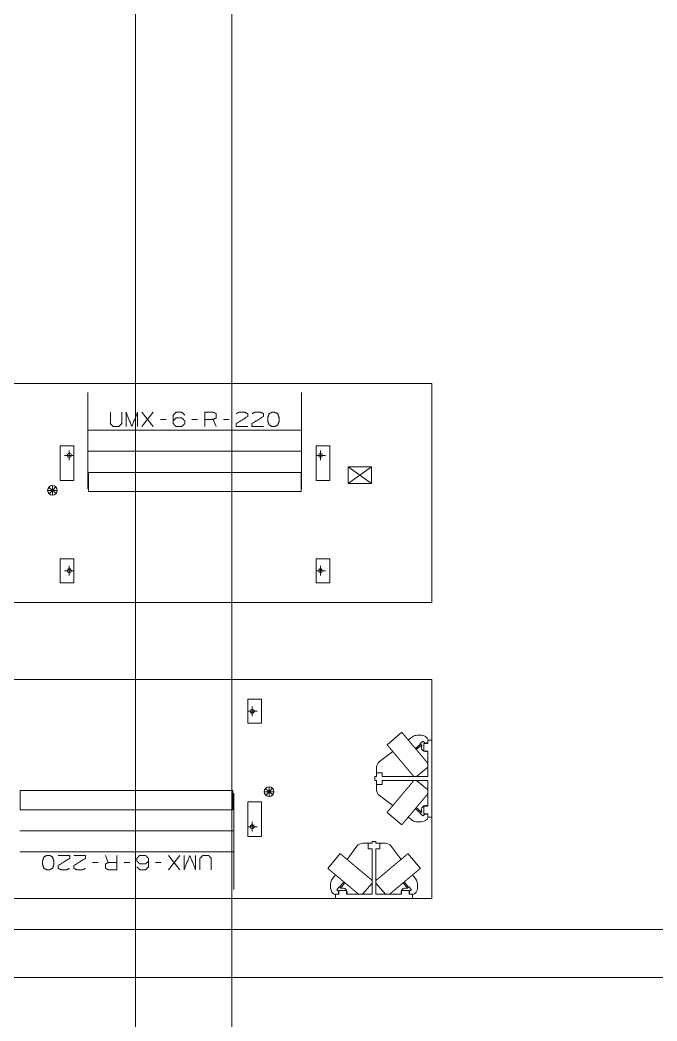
# Model space of a CAD drawing. Header units: millimetres. Extents: x 3056 to 110866, y 16649 to 58349.
# Drawn here: x 8108 to 14720, y 27048 to 37446 of the extents above; entities that cross this region are included whole.
import ezdxf

# ---------------------------------------------------------------- set-up
doc = ezdxf.new("R2010")
doc.units = ezdxf.units.MM
doc.layers.add('1', color=7, linetype='Continuous', true_color=0xffffff)

msp = doc.modelspace()

# ---------------------------------------------------------------- linework, layer by layer
at = {"layer": '1', "color": 143, "linetype": 'Continuous', "lineweight": 13}
for p, q in [((9306, 55263), (9306, 17870)), ((10306, 17870), (10306, 54700)), ((48820, 27999), (3056, 27999)), ((3056, 27499), (110866, 27499))]:
    msp.add_line(p, q, dxfattribs=at)
at = {"layer": '1', "color": 80, "linetype": 'Continuous', "lineweight": 13}
for p, q in [((6756, 33669), (12383, 33669)), ((6756, 33669), (12383, 33669)), ((12383, 33669), (12383, 31395)), ((12383, 33669), (12383, 31395)), ((9373, 33223), (9491, 33371)), ((9491, 33223), (9373, 33371)), ((9625, 33298), (9566, 33298)), ((9952, 33298), (9893, 33298)), ((10145, 33223), (10115, 33298)), ((10279, 33298), (10219, 33298)), ((11031, 33185), (8811, 33185)), ((8526, 33024), (8526, 32664)), ((8666, 33024), (8526, 33024)), ((8620, 32974), (8620, 32874)), ((8666, 32664), (8666, 33024)), ((8811, 32966), (11031, 32966)), ((11323, 33024), (11183, 33024)), ((11183, 33024), (11183, 32664)), ((11228, 32974), (11228, 32874)), ((11323, 32664), (11323, 33024)), ((8570, 32924), (8670, 32924)), ((11178, 32924), (11278, 32924)), ((11514, 32630), (11514, 32804)), ((11758, 32630), (11514, 32804)), ((11514, 32804), (11758, 32804)), ((11758, 32804), (11636, 32717)), ((11758, 32804), (11758, 32630)), ((8526, 32664), (8666, 32664)), ((8820, 32747), (11028, 32747)), ((8820, 32547), (8820, 32747)), ((11028, 32747), (11028, 32547)), ((11183, 32664), (11323, 32664)), ((11514, 32630), (11636, 32717)), ((8445, 32560), (8395, 32560)), ((8445, 32560), (8409, 32595)), ((8445, 32560), (8411, 32524)), ((8445, 32560), (8445, 32610)), ((8445, 32560), (8480, 32597)), ((8445, 32560), (8484, 32529)), ((8445, 32560), (8445, 32510)), ((8445, 32560), (8495, 32560)), ((11758, 32630), (11514, 32630)), ((11028, 32547), (8820, 32547)), ((8526, 31850), (8526, 31600)), ((8666, 31850), (8526, 31850)), ((8666, 31600), (8666, 31850)), ((11183, 31850), (11183, 31600)), ((11323, 31850), (11183, 31850)), ((11323, 31600), (11323, 31850)), ((8570, 31725), (8670, 31725)), ((8620, 31775), (8620, 31675)), ((11178, 31725), (11278, 31725)), ((11228, 31775), (11228, 31675)), ((8526, 31600), (8666, 31600)), ((11183, 31600), (11323, 31600)), ((12383, 31395), (6756, 31395)), ((12383, 31395), (6756, 31395)), ((6756, 30595), (12383, 30595)), ((6756, 30595), (12383, 30595)), ((12383, 30595), (12383, 28321)), ((12383, 30595), (12383, 28321)), ((10614, 30390), (10474, 30390)), ((10474, 30390), (10474, 30140)), ((10614, 30140), (10614, 30390)), ((10569, 30265), (10469, 30265)), ((10519, 30215), (10519, 30315)), ((10474, 30140), (10614, 30140)), ((12072, 30047), (11919, 29918)), ((12184, 30001), (12139, 29967)), ((12229, 30016), (12275, 30016)), ((12263, 29929), (12294, 29954)), ((12309, 29935), (12294, 29954)), ((12340, 29966), (12340, 29931)), ((12383, 29966), (12340, 29966)), ((11978, 29847), (11840, 29743)), ((12266, 29925), (12212, 29880)), ((12221, 29869), (12275, 29914)), ((12279, 29910), (12263, 29929)), ((12340, 29931), (12300, 29931)), ((12300, 29851), (12300, 29931)), ((12340, 29851), (12300, 29851)), ((12340, 29851), (12340, 29586)), ((11810, 29626), (11810, 29683)), ((12223, 29586), (12340, 29685)), ((11808, 29586), (11790, 29586)), ((11790, 29546), (11790, 29586)), ((11808, 29546), (11790, 29546)), ((11806, 29546), (11806, 29546)), ((11806, 29546), (11808, 29546)), ((11868, 29626), (11808, 29626)), ((11808, 29586), (11808, 29626)), ((11808, 29546), (11808, 29506)), ((11868, 29586), (11868, 29626)), ((12340, 29586), (11868, 29586)), ((12340, 29546), (11868, 29546)), ((11868, 29546), (11868, 29506)), ((12340, 29448), (12223, 29546)), ((12340, 29546), (12340, 29281)), ((8111, 29243), (8111, 29443)), ((8111, 29443), (10319, 29443)), ((10319, 29443), (10319, 29243)), ((10694, 29430), (10644, 29430)), ((10694, 29430), (10656, 29462)), ((10694, 29430), (10660, 29394)), ((10694, 29430), (10694, 29480)), ((10694, 29430), (10729, 29467)), ((10694, 29430), (10694, 29380)), ((10694, 29430), (10744, 29430)), ((10694, 29430), (10731, 29396)), ((11868, 29506), (11808, 29506)), ((11810, 29449), (11810, 29506)), ((10614, 29326), (10474, 29326)), ((10474, 29326), (10474, 28966)), ((10614, 28966), (10614, 29326)), ((11840, 29389), (11978, 29286)), ((10319, 29243), (8111, 29243)), ((12212, 29253), (12266, 29207)), ((12275, 29218), (12221, 29264)), ((12279, 29223), (12263, 29204)), ((12300, 29201), (12300, 29281)), ((12340, 29281), (12300, 29281)), ((10519, 29016), (10519, 29116)), ((11919, 29215), (12072, 29086)), ((12139, 29166), (12184, 29131)), ((12275, 29116), (12229, 29116)), ((12263, 29204), (12294, 29179)), ((12309, 29197), (12294, 29179)), ((12340, 29201), (12300, 29201)), ((12340, 29201), (12340, 29166)), ((12383, 29166), (12340, 29166)), ((10328, 29024), (8108, 29024)), ((10569, 29066), (10469, 29066)), ((10474, 28966), (10614, 28966)), ((11763, 28896), (11763, 28914)), ((11763, 28914), (11803, 28914)), ((11803, 28896), (11803, 28914)), ((8108, 28805), (10328, 28805)), ((11606, 28864), (11503, 28726)), ((11666, 28894), (11723, 28894)), ((11763, 28896), (11723, 28896)), ((11723, 28836), (11723, 28896)), ((11763, 28836), (11723, 28836)), ((11763, 28899), (11763, 28896)), ((11763, 28899), (11763, 28899)), ((11763, 28364), (11763, 28836)), ((11803, 28896), (11843, 28896)), ((11803, 28364), (11803, 28836)), ((11803, 28836), (11843, 28836)), ((11843, 28836), (11843, 28896)), ((11843, 28894), (11900, 28894)), ((12064, 28726), (11960, 28864)), ((8995, 28768), (9025, 28693)), ((9767, 28768), (9649, 28619)), ((9649, 28768), (9767, 28619)), ((11432, 28786), (11303, 28633)), ((12264, 28633), (12135, 28786)), ((8861, 28693), (8921, 28693)), ((9188, 28693), (9247, 28693)), ((9515, 28693), (9574, 28693)), ((11383, 28566), (11348, 28520)), ((11470, 28493), (11425, 28438)), ((12142, 28438), (12097, 28493)), ((12218, 28520), (12184, 28566)), ((11333, 28429), (11333, 28475)), ((11421, 28441), (11396, 28411)), ((11415, 28395), (11396, 28411)), ((11418, 28364), (11418, 28404)), ((11418, 28404), (11498, 28404)), ((11440, 28426), (11421, 28441)), ((11435, 28429), (11481, 28484)), ((11498, 28364), (11498, 28404)), ((11665, 28364), (11763, 28481)), ((11803, 28481), (11902, 28364)), ((12068, 28364), (12068, 28404)), ((12068, 28404), (12148, 28404)), ((12086, 28484), (12132, 28429)), ((12127, 28426), (12146, 28441)), ((12146, 28441), (12171, 28411)), ((12148, 28364), (12148, 28404)), ((12152, 28395), (12171, 28411)), ((12233, 28475), (12233, 28429)), ((12383, 28321), (6756, 28321)), ((12383, 28321), (6756, 28321)), ((11383, 28321), (11383, 28364)), ((11418, 28364), (11383, 28364)), ((11763, 28364), (11498, 28364)), ((12068, 28364), (11803, 28364)), ((12183, 28364), (12148, 28364)), ((12183, 28321), (12183, 28364))]:
    msp.add_line(p, q, dxfattribs=at)
at = {"layer": '1', "color": 9, "linetype": 'Continuous', "lineweight": 13}
msp.add_line((3056, 27999), (9306, 27999), dxfattribs=at)
at = {"layer": '1', "color": 80, "linetype": 'Continuous', "lineweight": 13}
for centre, radius in [((8620, 32924), 20), ((11228, 32924), 20), ((8445, 32560), 50), ((8620, 31725), 20), ((11228, 31725), 20), ((10519, 30265), 20), ((10694, 29430), 50), ((10519, 29066), 20)]:
    msp.add_circle(centre, radius, dxfattribs=at)
for centre, radius, start, end in [((12229, 29941), 75, 90, 126.8699), ((12275, 29941), 75, 19.4723, 90), ((12320, 29891), 45.2, 155.7378, 296.2321), ((12320, 29891), 45.2, 63.7683, 104.2622), ((11885, 29683), 75, 126.8699, 180), ((11885, 29449), 75, 180, 233.1301), ((12320, 29241), 45.2, 63.7679, 204.2622), ((12229, 29191), 75, 233.1301, 270), ((12275, 29191), 75, 270, 340.5277), ((12320, 29241), 45.2, 255.7378, 296.2317), ((11666, 28819), 75, 90, 143.1301), ((11900, 28819), 75, 36.8699, 90), ((11408, 28475), 75, 143.1301, 180), ((12158, 28475), 75, 0, 36.8699), ((11408, 28429), 75, 180, 250.5277), ((11458, 28384), 45.2, 165.7378, 206.2317), ((11458, 28384), 45.2, 333.7679, 114.2622), ((12108, 28384), 45.2, 65.7378, 206.2321), ((12108, 28384), 45.2, 333.7683, 14.2622), ((12158, 28429), 75, 289.4723, 0)]:
    msp.add_arc(centre, radius, start, end, dxfattribs=at)
for points, knots in [([(8811, 33576), (8811, 33576), (8811, 33576), (8811, 33575), (8811, 33574), (8811, 33573), (8811, 33573), (8811, 33572), (8811, 33570), (8811, 33568), (8811, 33567), (8811, 33564), (8811, 33562), (8811, 33560), (8811, 33557), (8811, 33554), (8811, 33551), (8811, 33550), (8811, 33546), (8811, 33543), (8811, 33539), (8811, 33535), (8811, 33531), (8811, 33526), (8811, 33522), (8811, 33517), (8811, 33512), (8811, 33507), (8811, 33502), (8811, 33497), (8811, 33491), (8811, 33485), (8811, 33479), (8811, 33473), (8811, 33467), (8811, 33460), (8811, 33454), (8811, 33447), (8811, 33440), (8811, 33437), (8811, 33429), (8811, 33422), (8811, 33415), (8811, 33407), (8811, 33399), (8811, 33392), (8811, 33384), (8811, 33376), (8811, 33367), (8811, 33359), (8811, 33351), (8811, 33342), (8811, 33338), (8811, 33329), (8811, 33320), (8811, 33311), (8811, 33302), (8811, 33293), (8811, 33284), (8811, 33274), (8811, 33265), (8811, 33255), (8811, 33246), (8811, 33236), (8811, 33231), (8811, 33222), (8811, 33212), (8811, 33202), (8811, 33192), (8811, 33182), (8811, 33172), (8811, 33162), (8811, 33152), (8811, 33142), (8811, 33132), (8811, 33122), (8811, 33112), (8811, 33101), (8811, 33091), (8811, 33081), (8811, 33076)], [0, 0, 0.000206, 0.000831, 0.001873, 0.003328, 0.005196, 0.006339, 0.008832, 0.011732, 0.01505, 0.01877, 0.022902, 0.027443, 0.032385, 0.037735, 0.043482, 0.049625, 0.052795, 0.059537, 0.066665, 0.074179, 0.082084, 0.090366, 0.099034, 0.108072, 0.117481, 0.127254, 0.137393, 0.147892, 0.158745, 0.169953, 0.181499, 0.19339, 0.205613, 0.218171, 0.231051, 0.244253, 0.257768, 0.27159, 0.278654, 0.292931, 0.307499, 0.322358, 0.337498, 0.352918, 0.368602, 0.384551, 0.400755, 0.417206, 0.433907, 0.450835, 0.467996, 0.476632, 0.494126, 0.511827, 0.529729, 0.547831, 0.56612, 0.584587, 0.60323, 0.622037, 0.640997, 0.66011, 0.679367, 0.689061, 0.708513, 0.728087, 0.747772, 0.767558, 0.787449, 0.807425, 0.827481, 0.847605, 0.867798, 0.888044, 0.908338, 0.928668, 0.949025, 0.969409, 0.989803, 1, 1]), ([(11031, 33076), (11031, 33086), (11031, 33096), (11031, 33107), (11031, 33117), (11031, 33127), (11031, 33137), (11031, 33147), (11031, 33157), (11031, 33167), (11031, 33177), (11031, 33187), (11031, 33197), (11031, 33207), (11031, 33217), (11031, 33227), (11031, 33231), (11031, 33241), (11031, 33251), (11031, 33260), (11031, 33270), (11031, 33279), (11031, 33284), (11031, 33293), (11031, 33302), (11031, 33311), (11031, 33320), (11031, 33329), (11031, 33338), (11031, 33346), (11031, 33355), (11031, 33363), (11031, 33371), (11031, 33380), (11031, 33388), (11031, 33396), (11031, 33403), (11031, 33411), (11031, 33419), (11031, 33426), (11031, 33433), (11031, 33437), (11031, 33444), (11031, 33450), (11031, 33457), (11031, 33464), (11031, 33470), (11031, 33476), (11031, 33482), (11031, 33488), (11031, 33494), (11031, 33499), (11031, 33505), (11031, 33510), (11031, 33515), (11031, 33520), (11031, 33524), (11031, 33529), (11031, 33533), (11031, 33537), (11031, 33541), (11031, 33544), (11031, 33548), (11031, 33551), (11031, 33554), (11031, 33557), (11031, 33560), (11031, 33562), (11031, 33564), (11031, 33567), (11031, 33568), (11031, 33570), (11031, 33572), (11031, 33573), (11031, 33574), (11031, 33575), (11031, 33575), (11031, 33576), (11031, 33576), (11031, 33576)], [0, 0, 0.020394, 0.040788, 0.061161, 0.081508, 0.101822, 0.122095, 0.142314, 0.162476, 0.182568, 0.202587, 0.22252, 0.242359, 0.262102, 0.281729, 0.301245, 0.310939, 0.330259, 0.349446, 0.368481, 0.387367, 0.406094, 0.415413, 0.43388, 0.452169, 0.470271, 0.488173, 0.505874, 0.523368, 0.54064, 0.55769, 0.574502, 0.59108, 0.60741, 0.623487, 0.639309, 0.654861, 0.670138, 0.68514, 0.699856, 0.714281, 0.721346, 0.735321, 0.748989, 0.762351, 0.775389, 0.788111, 0.800498, 0.812558, 0.824274, 0.835651, 0.846679, 0.857358, 0.867676, 0.877635, 0.887224, 0.896447, 0.9053, 0.913772, 0.921868, 0.929578, 0.936902, 0.943834, 0.950375, 0.956518, 0.962265, 0.967615, 0.972557, 0.977098, 0.98123, 0.98495, 0.988268, 0.991168, 0.993661, 0.995735, 0.997402, 0.998645, 0.999481, 0.999794, 1, 1]), ([(9046, 33371), (9046, 33253), (9074, 33223), (9133, 33223), (9164, 33253), (9164, 33371)], [0, 0, 0.311783, 0.419156, 0.575045, 0.688217, 1, 1]), ([(9209, 33223), (9209, 33371), (9269, 33223), (9328, 33371), (9328, 33223)], [0, 0, 0.240728, 0.5, 0.759272, 1, 1]), ([(9699, 33282), (9728, 33312), (9789, 33312), (9818, 33282), (9818, 33253), (9789, 33223), (9728, 33223), (9699, 33253), (9699, 33342), (9728, 33371), (9789, 33371), (9818, 33342)], [0, 0, 0.074328, 0.185083, 0.261392, 0.315347, 0.391656, 0.50241, 0.576738, 0.738608, 0.812937, 0.923691, 1, 1]), ([(10026, 33223), (10026, 33371), (10115, 33371), (10145, 33357), (10145, 33312), (10115, 33298), (10026, 33298)], [0, 0, 0.339231, 0.542766, 0.617839, 0.721392, 0.796465, 1, 1]), ([(10353, 33357), (10381, 33371), (10442, 33371), (10472, 33357), (10472, 33328), (10352, 33253), (10353, 33223), (10472, 33223)], [0, 0, 0.070634, 0.207519, 0.28131, 0.348, 0.666468, 0.733251, 1, 1]), ([(10517, 33357), (10545, 33371), (10606, 33371), (10635, 33357), (10635, 33328), (10515, 33253), (10517, 33223), (10635, 33223)], [0, 0, 0.070635, 0.207519, 0.28131, 0.348, 0.666468, 0.733251, 1, 1]), ([(10754, 33223), (10783, 33239), (10799, 33282), (10799, 33312), (10783, 33357), (10754, 33371), (10724, 33371), (10694, 33357), (10679, 33312), (10680, 33282), (10694, 33239), (10724, 33223), (10754, 33223)], [0, 0, 0.076272, 0.181885, 0.249381, 0.358349, 0.433031, 0.500524, 0.575206, 0.684174, 0.751763, 0.856236, 0.932507, 1, 1]), ([(8811, 33076), (8811, 33066), (8811, 33056), (8811, 33045), (8811, 33035), (8811, 33025), (8811, 33015), (8811, 33010), (8811, 33000), (8811, 32990), (8811, 32980), (8811, 32970), (8811, 32960), (8811, 32950), (8811, 32940), (8811, 32930), (8811, 32920), (8811, 32911), (8811, 32901), (8811, 32892), (8811, 32882), (8811, 32873), (8811, 32864), (8811, 32854), (8811, 32845), (8811, 32836), (8811, 32827), (8811, 32819), (8811, 32810), (8811, 32801), (8811, 32793), (8811, 32785), (8811, 32776), (8811, 32768), (8811, 32760), (8811, 32752), (8811, 32745), (8811, 32741), (8811, 32733), (8811, 32726), (8811, 32719), (8811, 32715), (8811, 32708), (8811, 32705), (8811, 32698), (8811, 32691), (8811, 32685), (8811, 32679), (8811, 32673), (8811, 32667), (8811, 32661), (8811, 32655), (8811, 32650), (8811, 32645), (8811, 32640), (8811, 32635), (8811, 32630), (8811, 32625), (8811, 32621), (8811, 32617), (8811, 32613), (8811, 32609), (8811, 32606), (8811, 32602), (8811, 32599), (8811, 32596), (8811, 32593), (8811, 32591), (8811, 32588), (8811, 32586), (8811, 32584), (8811, 32583), (8811, 32581), (8811, 32580), (8811, 32579), (8811, 32578), (8811, 32577), (8811, 32577), (8811, 32576), (8811, 32576), (8811, 32576)], [0, 0, 0.020399, 0.040788, 0.061161, 0.081513, 0.101827, 0.122094, 0.132207, 0.152399, 0.172524, 0.192579, 0.212555, 0.232441, 0.252232, 0.271917, 0.29149, 0.310943, 0.330262, 0.349445, 0.368484, 0.38737, 0.406097, 0.42465, 0.443027, 0.46122, 0.479222, 0.497029, 0.514623, 0.532007, 0.549167, 0.566095, 0.582796, 0.599248, 0.615451, 0.6314, 0.647084, 0.662499, 0.67014, 0.685142, 0.699858, 0.714283, 0.721347, 0.735322, 0.742233, 0.755748, 0.768951, 0.781831, 0.794388, 0.806611, 0.818502, 0.830048, 0.841251, 0.852104, 0.862602, 0.872746, 0.88252, 0.891929, 0.900967, 0.909629, 0.917916, 0.925816, 0.933336, 0.940464, 0.9472, 0.953545, 0.959492, 0.965038, 0.970187, 0.974928, 0.979262, 0.983194, 0.986713, 0.989819, 0.992518, 0.994804, 0.996672, 0.997397, 0.998645, 0.999481, 0.999894, 1, 1]), ([(11031, 32576), (11031, 32576), (11031, 32576), (11031, 32577), (11031, 32577), (11031, 32578), (11031, 32579), (11031, 32580), (11031, 32582), (11031, 32583), (11031, 32585), (11031, 32587), (11031, 32590), (11031, 32591), (11031, 32593), (11031, 32596), (11031, 32599), (11031, 32602), (11031, 32606), (11031, 32609), (11031, 32613), (11031, 32617), (11031, 32621), (11031, 32625), (11031, 32630), (11031, 32635), (11031, 32640), (11031, 32642), (11031, 32647), (11031, 32653), (11031, 32658), (11031, 32664), (11031, 32670), (11031, 32676), (11031, 32682), (11031, 32685), (11031, 32691), (11031, 32698), (11031, 32701), (11031, 32708), (11031, 32715), (11031, 32719), (11031, 32726), (11031, 32733), (11031, 32741), (11031, 32749), (11031, 32756), (11031, 32764), (11031, 32772), (11031, 32780), (11031, 32789), (11031, 32797), (11031, 32806), (11031, 32814), (11031, 32823), (11031, 32832), (11031, 32841), (11031, 32850), (11031, 32859), (11031, 32868), (11031, 32878), (11031, 32887), (11031, 32896), (11031, 32906), (11031, 32916), (11031, 32925), (11031, 32935), (11031, 32940), (11031, 32950), (11031, 32960), (11031, 32970), (11031, 32980), (11031, 32990), (11031, 33000), (11031, 33010), (11031, 33015), (11031, 33025), (11031, 33035), (11031, 33045), (11031, 33056), (11031, 33066), (11031, 33076)], [0, 0, 0.000212, 0.000831, 0.001873, 0.002603, 0.004265, 0.006339, 0.008832, 0.011732, 0.015049, 0.018775, 0.022908, 0.027442, 0.029813, 0.034962, 0.040508, 0.046455, 0.0528, 0.059536, 0.066664, 0.074184, 0.082084, 0.090371, 0.099033, 0.108071, 0.11748, 0.127254, 0.132323, 0.142647, 0.15332, 0.164348, 0.175725, 0.187441, 0.1995, 0.211888, 0.218169, 0.231049, 0.244252, 0.251009, 0.264678, 0.278653, 0.285717, 0.300142, 0.314858, 0.32986, 0.345137, 0.360689, 0.376511, 0.392587, 0.408917, 0.425496, 0.442313, 0.459357, 0.476629, 0.494124, 0.511824, 0.529726, 0.547829, 0.566117, 0.584584, 0.603227, 0.622033, 0.640999, 0.660112, 0.679363, 0.698752, 0.718267, 0.728083, 0.747768, 0.767559, 0.787445, 0.807421, 0.827476, 0.847601, 0.867793, 0.877906, 0.898173, 0.918487, 0.938839, 0.959212, 0.979601, 1, 1]), ([(12216, 29874), (12212, 29879), (12210, 29882), (12206, 29887), (12201, 29892), (12199, 29895), (12195, 29900), (12190, 29905), (12186, 29910), (12182, 29915), (12180, 29918), (12176, 29923), (12173, 29925), (12171, 29928), (12167, 29933), (12163, 29938), (12161, 29940), (12157, 29945), (12155, 29947), (12151, 29952), (12149, 29954), (12145, 29959), (12142, 29963), (12138, 29968), (12134, 29972), (12131, 29976), (12127, 29980), (12126, 29983), (12122, 29987), (12121, 29988), (12117, 29992), (12114, 29996), (12111, 30000), (12108, 30003), (12105, 30007), (12103, 30010), (12100, 30013), (12097, 30016), (12095, 30019), (12094, 30020), (12093, 30022), (12091, 30024), (12089, 30026), (12087, 30028), (12086, 30030), (12085, 30031), (12083, 30033), (12082, 30034), (12081, 30036), (12079, 30038), (12078, 30039), (12078, 30039), (12077, 30041), (12076, 30042), (12075, 30043), (12074, 30044), (12074, 30044), (12073, 30045), (12073, 30045), (12073, 30045), (12072, 30046), (12072, 30046), (12072, 30046), (12072, 30046), (12072, 30046), (12072, 30047)], [0, 0, 0.030207, 0.045298, 0.075438, 0.10552, 0.120536, 0.150468, 0.180249, 0.209876, 0.239315, 0.253926, 0.283019, 0.2975, 0.311849, 0.340403, 0.368644, 0.382679, 0.410412, 0.424092, 0.451244, 0.464724, 0.49125, 0.517334, 0.542951, 0.568066, 0.592659, 0.616715, 0.628468, 0.651663, 0.663119, 0.685422, 0.707107, 0.728141, 0.748511, 0.768193, 0.787182, 0.805449, 0.822977, 0.839767, 0.847771, 0.85578, 0.871012, 0.878237, 0.892268, 0.905489, 0.9119, 0.923877, 0.929449, 0.940158, 0.950006, 0.954718, 0.958997, 0.967105, 0.970941, 0.977727, 0.98362, 0.98612, 0.988611, 0.990664, 0.992709, 0.995898, 0.997037, 0.998172, 0.998861, 0.999541, 1, 1]), ([(12063, 29746), (12059, 29751), (12055, 29756), (12050, 29761), (12046, 29766), (12044, 29769), (12039, 29774), (12035, 29779), (12031, 29784), (12029, 29787), (12024, 29792), (12022, 29794), (12018, 29799), (12016, 29802), (12014, 29804), (12010, 29809), (12008, 29812), (12004, 29816), (12000, 29821), (11996, 29826), (11994, 29828), (11992, 29830), (11990, 29833), (11988, 29835), (11985, 29839), (11981, 29844), (11978, 29848), (11976, 29850), (11972, 29854), (11971, 29856), (11969, 29858), (11966, 29862), (11964, 29864), (11961, 29868), (11959, 29869), (11956, 29873), (11954, 29876), (11951, 29880), (11949, 29881), (11947, 29884), (11944, 29887), (11942, 29890), (11941, 29892), (11939, 29893), (11938, 29894), (11936, 29897), (11935, 29898), (11933, 29901), (11932, 29902), (11931, 29904), (11930, 29905), (11928, 29907), (11927, 29909), (11925, 29910), (11925, 29911), (11923, 29912), (11923, 29913), (11922, 29914), (11921, 29915), (11921, 29915), (11920, 29916), (11920, 29916), (11920, 29917), (11919, 29917), (11919, 29917), (11919, 29917), (11919, 29918), (11919, 29918), (11919, 29918), (11919, 29918), (11919, 29918)], [0, 0, 0.030207, 0.060386, 0.090501, 0.120541, 0.135498, 0.165368, 0.19507, 0.224605, 0.239316, 0.268539, 0.283016, 0.311859, 0.326202, 0.340409, 0.368646, 0.382686, 0.410413, 0.437766, 0.464722, 0.477989, 0.491261, 0.504298, 0.517341, 0.542949, 0.568064, 0.592667, 0.60469, 0.628466, 0.640214, 0.651675, 0.674277, 0.685433, 0.70711, 0.717627, 0.738331, 0.758351, 0.777691, 0.78719, 0.805457, 0.822989, 0.83977, 0.847779, 0.855783, 0.863405, 0.878237, 0.885456, 0.899087, 0.905497, 0.917892, 0.923877, 0.93502, 0.945303, 0.954727, 0.958996, 0.967114, 0.97094, 0.977726, 0.980673, 0.983623, 0.988623, 0.990664, 0.992709, 0.994303, 0.995902, 0.997037, 0.998176, 0.998865, 0.99955, 0.99977, 1, 1]), ([(12340, 29726), (12338, 29729), (12336, 29732), (12334, 29734), (12333, 29735), (12331, 29738), (12328, 29742), (12326, 29743), (12323, 29747), (12322, 29748), (12321, 29750), (12317, 29754), (12314, 29758), (12311, 29762), (12309, 29764), (12306, 29768), (12302, 29772), (12301, 29774), (12297, 29778), (12295, 29780), (12291, 29785), (12288, 29789), (12284, 29794), (12280, 29799), (12276, 29803), (12274, 29806), (12272, 29808), (12268, 29813), (12264, 29818), (12260, 29823), (12255, 29828), (12251, 29833), (12247, 29838), (12243, 29843), (12238, 29848), (12236, 29851), (12234, 29853), (12230, 29859), (12225, 29864), (12223, 29866), (12219, 29872), (12216, 29874)], [0, 0, 0.01865, 0.0382, 0.048412, 0.05863, 0.079922, 0.102056, 0.113545, 0.136912, 0.148789, 0.161066, 0.18599, 0.211668, 0.238062, 0.251434, 0.27887, 0.306977, 0.321342, 0.350384, 0.365061, 0.394984, 0.425477, 0.456486, 0.488001, 0.519978, 0.536188, 0.552404, 0.585228, 0.618442, 0.652011, 0.685892, 0.720055, 0.754486, 0.789146, 0.82399, 0.84149, 0.858996, 0.894132, 0.929366, 0.947018, 0.982329, 1, 1]), ([(12197, 29586), (12196, 29587), (12194, 29589), (12192, 29592), (12191, 29593), (12190, 29594), (12188, 29597), (12187, 29598), (12186, 29599), (12184, 29602), (12182, 29604), (12180, 29607), (12179, 29608), (12176, 29611), (12173, 29615), (12172, 29616), (12170, 29618), (12169, 29620), (12166, 29624), (12163, 29627), (12159, 29631), (12156, 29635), (12153, 29639), (12149, 29643), (12146, 29648), (12142, 29652), (12140, 29654), (12136, 29659), (12134, 29661), (12131, 29665), (12127, 29670), (12123, 29675), (12119, 29680), (12115, 29684), (12111, 29689), (12106, 29694), (12102, 29699), (12098, 29704), (12094, 29709), (12089, 29715), (12085, 29720), (12081, 29725), (12076, 29730), (12072, 29735), (12070, 29738), (12065, 29743), (12063, 29746)], [0, 0, 0.006464, 0.019844, 0.034113, 0.041476, 0.049271, 0.065306, 0.07353, 0.082189, 0.099912, 0.108976, 0.127936, 0.137813, 0.157955, 0.178864, 0.189518, 0.200532, 0.211552, 0.234307, 0.257763, 0.281905, 0.306697, 0.33213, 0.358167, 0.384787, 0.411981, 0.425848, 0.453827, 0.467952, 0.49668, 0.525869, 0.55549, 0.585514, 0.615926, 0.646681, 0.677765, 0.709144, 0.740788, 0.772667, 0.804753, 0.837026, 0.869437, 0.90198, 0.934599, 0.950945, 0.983641, 1, 1]), ([(11919, 29215), (11919, 29215), (11919, 29215), (11919, 29215), (11919, 29215), (11919, 29215), (11919, 29216), (11920, 29216), (11920, 29216), (11920, 29217), (11921, 29217), (11921, 29217), (11921, 29218), (11922, 29218), (11922, 29219), (11923, 29220), (11924, 29221), (11925, 29222), (11925, 29222), (11927, 29224), (11927, 29225), (11929, 29227), (11931, 29229), (11931, 29230), (11933, 29232), (11934, 29233), (11936, 29236), (11938, 29238), (11941, 29241), (11942, 29242), (11944, 29245), (11947, 29248), (11949, 29251), (11952, 29255), (11954, 29256), (11957, 29260), (11958, 29261), (11961, 29265), (11964, 29269), (11966, 29271), (11969, 29275), (11971, 29277), (11974, 29281), (11978, 29285), (11981, 29289), (11985, 29293), (11989, 29298), (11990, 29300), (11994, 29305), (11998, 29309), (12000, 29312), (12004, 29316), (12008, 29321), (12012, 29326), (12016, 29331), (12020, 29336), (12022, 29338), (12027, 29343), (12029, 29346), (12033, 29351), (12035, 29353), (12039, 29359), (12044, 29364), (12046, 29366), (12050, 29371), (12052, 29374), (12055, 29377), (12057, 29379), (12059, 29382), (12061, 29384), (12066, 29390), (12070, 29395), (12072, 29398), (12074, 29400), (12079, 29405), (12081, 29408), (12083, 29410), (12087, 29416), (12089, 29418), (12092, 29421), (12096, 29426), (12100, 29431), (12102, 29433), (12106, 29438), (12109, 29441), (12113, 29446), (12115, 29448), (12119, 29453), (12123, 29458), (12127, 29463), (12131, 29467), (12134, 29472), (12136, 29474), (12138, 29476), (12142, 29481), (12146, 29485), (12149, 29489), (12151, 29491), (12154, 29495), (12156, 29497), (12159, 29501), (12161, 29503), (12164, 29507), (12167, 29511), (12170, 29514), (12173, 29518), (12175, 29520), (12177, 29523), (12179, 29524), (12181, 29527), (12182, 29529), (12185, 29532), (12187, 29535), (12189, 29537), (12190, 29538), (12191, 29540), (12193, 29542), (12195, 29544), (12197, 29546)], [0, 0, 0.000119, 0.000234, 0.000592, 0.000948, 0.002132, 0.00296, 0.003791, 0.004858, 0.00592, 0.007219, 0.00852, 0.010051, 0.011584, 0.013352, 0.015115, 0.019105, 0.02133, 0.023553, 0.028454, 0.03113, 0.036701, 0.042715, 0.045827, 0.052493, 0.056036, 0.06334, 0.071056, 0.079184, 0.083354, 0.092081, 0.101199, 0.110705, 0.12058, 0.1257, 0.136118, 0.141416, 0.152359, 0.163631, 0.169436, 0.181195, 0.187152, 0.199372, 0.211882, 0.224677, 0.23774, 0.25106, 0.257843, 0.271527, 0.285434, 0.292443, 0.306671, 0.321095, 0.335693, 0.350464, 0.36539, 0.372924, 0.388052, 0.395651, 0.410957, 0.418657, 0.434106, 0.449636, 0.457414, 0.473032, 0.480863, 0.488692, 0.496538, 0.504381, 0.512236, 0.527939, 0.543633, 0.551479, 0.559306, 0.574946, 0.58275, 0.590533, 0.606054, 0.613794, 0.621497, 0.636846, 0.652089, 0.659681, 0.67474, 0.6822, 0.697035, 0.704415, 0.719009, 0.733417, 0.747632, 0.761639, 0.775423, 0.7822, 0.788974, 0.802283, 0.815329, 0.828107, 0.834352, 0.846705, 0.852802, 0.864702, 0.870494, 0.881914, 0.893002, 0.903749, 0.914148, 0.919255, 0.929111, 0.933849, 0.943137, 0.947689, 0.956392, 0.964702, 0.9726, 0.976343, 0.980088, 0.987156, 0.993794, 1, 1]), ([(10328, 28915), (10328, 28925), (10328, 28935), (10328, 28945), (10328, 28955), (10328, 28966), (10328, 28976), (10328, 28986), (10328, 28996), (10328, 29006), (10328, 29016), (10328, 29026), (10328, 29036), (10328, 29046), (10328, 29056), (10328, 29065), (10328, 29070), (10328, 29080), (10328, 29089), (10328, 29099), (10328, 29108), (10328, 29118), (10328, 29122), (10328, 29132), (10328, 29141), (10328, 29150), (10328, 29159), (10328, 29168), (10328, 29172), (10328, 29181), (10328, 29189), (10328, 29198), (10328, 29206), (10328, 29210), (10328, 29218), (10328, 29226), (10328, 29234), (10328, 29242), (10328, 29250), (10328, 29257), (10328, 29261), (10328, 29268), (10328, 29275), (10328, 29282), (10328, 29289), (10328, 29296), (10328, 29302), (10328, 29309), (10328, 29315), (10328, 29321), (10328, 29327), (10328, 29332), (10328, 29338), (10328, 29343), (10328, 29348), (10328, 29353), (10328, 29358), (10328, 29363), (10328, 29367), (10328, 29372), (10328, 29376), (10328, 29379), (10328, 29383), (10328, 29387), (10328, 29390), (10328, 29393), (10328, 29396), (10328, 29398), (10328, 29401), (10328, 29403), (10328, 29405), (10328, 29406), (10328, 29408), (10328, 29410), (10328, 29410), (10328, 29411), (10328, 29413), (10328, 29413), (10328, 29414), (10328, 29414), (10328, 29415), (10328, 29415)], [0, 0, 0.020394, 0.040788, 0.061161, 0.081508, 0.101822, 0.122095, 0.142314, 0.162476, 0.182568, 0.202587, 0.22252, 0.242359, 0.262102, 0.281729, 0.301245, 0.310939, 0.330259, 0.349446, 0.368486, 0.387367, 0.406094, 0.415413, 0.43388, 0.452169, 0.470271, 0.488173, 0.505879, 0.514621, 0.532004, 0.549165, 0.566098, 0.582794, 0.59108, 0.60741, 0.623487, 0.639309, 0.654861, 0.670138, 0.68514, 0.692501, 0.707069, 0.721346, 0.735321, 0.748989, 0.762351, 0.775389, 0.788111, 0.800498, 0.812558, 0.824274, 0.835651, 0.846679, 0.857358, 0.867676, 0.877635, 0.887224, 0.896447, 0.9053, 0.913772, 0.921868, 0.929578, 0.936902, 0.943834, 0.950375, 0.956518, 0.962265, 0.967615, 0.972557, 0.977098, 0.98123, 0.983194, 0.986713, 0.989824, 0.991168, 0.993661, 0.99574, 0.997402, 0.998651, 0.999481, 0.999794, 1, 1]), ([(12072, 29086), (12072, 29086), (12072, 29086), (12072, 29086), (12072, 29087), (12072, 29087), (12073, 29087), (12073, 29087), (12073, 29088), (12073, 29088), (12074, 29088), (12074, 29089), (12075, 29089), (12075, 29090), (12076, 29090), (12076, 29091), (12077, 29092), (12077, 29092), (12078, 29094), (12079, 29095), (12080, 29095), (12081, 29097), (12082, 29098), (12083, 29099), (12085, 29101), (12086, 29103), (12088, 29106), (12089, 29107), (12092, 29110), (12094, 29112), (12096, 29115), (12098, 29117), (12100, 29120), (12103, 29123), (12105, 29126), (12108, 29129), (12110, 29131), (12113, 29135), (12114, 29137), (12116, 29138), (12117, 29140), (12121, 29144), (12124, 29148), (12126, 29150), (12129, 29154), (12131, 29156), (12134, 29161), (12136, 29163), (12138, 29165), (12142, 29169), (12144, 29172), (12148, 29176), (12149, 29178), (12151, 29181), (12155, 29185), (12159, 29190), (12161, 29193), (12163, 29195), (12167, 29200), (12169, 29202), (12174, 29207), (12176, 29210), (12180, 29215), (12182, 29217), (12186, 29222), (12191, 29228), (12193, 29230), (12195, 29233), (12199, 29238), (12201, 29240), (12204, 29243), (12206, 29246), (12210, 29251), (12212, 29253), (12217, 29259), (12221, 29264), (12225, 29269), (12230, 29274), (12232, 29277), (12234, 29279), (12239, 29285), (12243, 29290), (12245, 29292), (12249, 29297), (12251, 29300), (12256, 29305), (12260, 29310), (12264, 29315), (12268, 29320), (12272, 29325), (12276, 29329), (12278, 29332), (12282, 29337), (12284, 29339), (12288, 29343), (12290, 29346), (12293, 29350), (12295, 29352), (12299, 29357), (12301, 29359), (12302, 29361), (12306, 29365), (12309, 29369), (12311, 29371), (12314, 29375), (12316, 29377), (12319, 29381), (12322, 29384), (12325, 29388), (12328, 29391), (12329, 29393), (12332, 29396), (12334, 29399), (12336, 29401), (12338, 29403), (12340, 29406)], [0, 0, 0.000247, 0.000618, 0.000984, 0.001602, 0.002216, 0.003074, 0.003935, 0.00504, 0.006143, 0.007489, 0.008838, 0.010431, 0.012019, 0.013851, 0.01568, 0.017752, 0.019821, 0.024432, 0.026976, 0.029517, 0.035068, 0.03807, 0.041076, 0.047541, 0.054453, 0.061808, 0.065706, 0.07371, 0.082139, 0.09099, 0.095513, 0.104976, 0.114829, 0.125076, 0.135698, 0.141192, 0.15236, 0.158036, 0.163882, 0.169732, 0.18176, 0.194124, 0.20046, 0.213284, 0.219771, 0.233043, 0.239815, 0.24659, 0.260403, 0.267441, 0.281628, 0.288783, 0.29605, 0.310701, 0.325554, 0.33303, 0.340605, 0.355831, 0.363491, 0.378967, 0.386782, 0.402469, 0.410347, 0.426216, 0.442192, 0.450221, 0.458252, 0.474386, 0.482484, 0.49058, 0.498701, 0.514952, 0.523084, 0.539366, 0.555649, 0.571908, 0.588141, 0.596237, 0.604331, 0.620456, 0.636509, 0.644491, 0.660402, 0.668334, 0.684072, 0.699678, 0.71514, 0.730434, 0.745557, 0.760491, 0.767856, 0.782476, 0.789734, 0.804016, 0.811034, 0.82495, 0.831839, 0.845358, 0.851973, 0.85859, 0.871533, 0.884171, 0.890335, 0.902494, 0.908488, 0.920142, 0.931449, 0.942399, 0.952978, 0.958077, 0.96808, 0.977693, 0.982401, 0.99141, 1, 1]), ([(10328, 28415), (10328, 28415), (10328, 28415), (10328, 28415), (10328, 28416), (10328, 28417), (10328, 28418), (10328, 28419), (10328, 28421), (10328, 28422), (10328, 28424), (10328, 28426), (10328, 28428), (10328, 28431), (10328, 28434), (10328, 28436), (10328, 28439), (10328, 28443), (10328, 28444), (10328, 28448), (10328, 28452), (10328, 28456), (10328, 28460), (10328, 28464), (10328, 28469), (10328, 28473), (10328, 28478), (10328, 28483), (10328, 28489), (10328, 28494), (10328, 28500), (10328, 28505), (10328, 28508), (10328, 28514), (10328, 28521), (10328, 28527), (10328, 28533), (10328, 28540), (10328, 28547), (10328, 28554), (10328, 28558), (10328, 28565), (10328, 28572), (10328, 28576), (10328, 28583), (10328, 28587), (10328, 28595), (10328, 28603), (10328, 28611), (10328, 28619), (10328, 28627), (10328, 28636), (10328, 28644), (10328, 28653), (10328, 28662), (10328, 28671), (10328, 28680), (10328, 28689), (10328, 28698), (10328, 28707), (10328, 28716), (10328, 28726), (10328, 28735), (10328, 28745), (10328, 28754), (10328, 28764), (10328, 28774), (10328, 28779), (10328, 28789), (10328, 28798), (10328, 28808), (10328, 28818), (10328, 28828), (10328, 28838), (10328, 28849), (10328, 28854), (10328, 28864), (10328, 28874), (10328, 28884), (10328, 28894), (10328, 28904), (10328, 28915)], [0, 0, 0.000212, 0.000836, 0.001355, 0.002603, 0.004265, 0.006339, 0.008832, 0.011737, 0.015049, 0.018775, 0.022908, 0.027442, 0.03239, 0.037735, 0.043481, 0.049625, 0.056166, 0.059536, 0.066664, 0.074184, 0.082084, 0.090371, 0.099033, 0.108071, 0.11748, 0.127254, 0.137398, 0.147896, 0.158749, 0.169952, 0.181498, 0.187446, 0.1995, 0.211894, 0.224609, 0.237653, 0.251009, 0.264678, 0.278653, 0.285717, 0.300142, 0.314858, 0.322362, 0.337501, 0.345137, 0.360689, 0.376511, 0.392587, 0.408917, 0.425496, 0.442313, 0.459357, 0.476629, 0.494124, 0.511824, 0.529726, 0.547829, 0.566117, 0.584584, 0.603227, 0.622033, 0.640999, 0.660112, 0.679363, 0.698752, 0.718267, 0.728083, 0.747768, 0.767559, 0.787445, 0.807421, 0.827476, 0.847601, 0.867793, 0.877906, 0.898173, 0.918487, 0.938839, 0.959212, 0.979601, 1, 1]), ([(8386, 28768), (8357, 28752), (8341, 28708), (8341, 28679), (8357, 28633), (8386, 28619), (8416, 28619), (8446, 28633), (8461, 28679), (8460, 28708), (8446, 28752), (8416, 28768), (8386, 28768)], [0, 0, 0.076272, 0.181886, 0.249382, 0.35835, 0.433032, 0.500525, 0.575206, 0.684174, 0.751764, 0.856236, 0.932507, 1, 1]), ([(8623, 28633), (8595, 28619), (8534, 28619), (8505, 28633), (8505, 28663), (8625, 28738), (8623, 28768), (8505, 28768)], [0, 0, 0.070635, 0.207519, 0.28131, 0.348, 0.666468, 0.733251, 1, 1]), ([(8787, 28633), (8759, 28619), (8698, 28619), (8668, 28633), (8668, 28663), (8788, 28738), (8787, 28768), (8668, 28768)], [0, 0, 0.070635, 0.207519, 0.28131, 0.348, 0.666468, 0.733251, 1, 1]), ([(9114, 28768), (9114, 28619), (9025, 28619), (8995, 28633), (8995, 28679), (9025, 28693), (9114, 28693)], [0, 0, 0.33923, 0.542766, 0.617838, 0.721392, 0.796464, 1, 1]), ([(9441, 28708), (9412, 28679), (9351, 28679), (9322, 28708), (9322, 28738), (9351, 28768), (9412, 28768), (9441, 28738), (9441, 28649), (9412, 28619), (9351, 28619), (9322, 28649)], [0, 0, 0.074328, 0.185083, 0.261392, 0.315347, 0.391656, 0.50241, 0.576738, 0.738608, 0.812937, 0.923691, 1, 1]), ([(9931, 28768), (9931, 28619), (9871, 28768), (9812, 28619), (9812, 28768)], [0, 0, 0.240728, 0.5, 0.759272, 1, 1]), ([(10094, 28619), (10094, 28738), (10066, 28768), (10007, 28768), (9976, 28738), (9976, 28619)], [0, 0, 0.311783, 0.419154, 0.575046, 0.688217, 1, 1]), ([(11432, 28786), (11432, 28786), (11432, 28786), (11432, 28786), (11432, 28786), (11432, 28786), (11432, 28786), (11433, 28785), (11434, 28784), (11434, 28784), (11435, 28784), (11435, 28783), (11436, 28782), (11437, 28782), (11438, 28781), (11440, 28780), (11440, 28779), (11442, 28777), (11443, 28777), (11444, 28776), (11446, 28774), (11447, 28773), (11449, 28772), (11450, 28771), (11453, 28768), (11454, 28767), (11455, 28766), (11458, 28764), (11459, 28763), (11462, 28760), (11465, 28758), (11468, 28755), (11470, 28754), (11472, 28753), (11473, 28751), (11477, 28748), (11479, 28747), (11480, 28745), (11484, 28742), (11488, 28739), (11490, 28737), (11494, 28734), (11498, 28731), (11502, 28727), (11506, 28724), (11511, 28720), (11513, 28718), (11517, 28714), (11520, 28712), (11524, 28709), (11529, 28705), (11533, 28701), (11536, 28699), (11541, 28695), (11543, 28693), (11548, 28689), (11553, 28684), (11558, 28680), (11563, 28676), (11568, 28672), (11571, 28670), (11576, 28665), (11581, 28661), (11583, 28659), (11586, 28657), (11589, 28654), (11591, 28652), (11596, 28648), (11599, 28646), (11604, 28641), (11609, 28637), (11612, 28635), (11617, 28630), (11622, 28626), (11625, 28624), (11628, 28622), (11633, 28617), (11638, 28613), (11643, 28609), (11648, 28605), (11653, 28600), (11656, 28598), (11658, 28596), (11661, 28594), (11665, 28590), (11668, 28588), (11670, 28586), (11675, 28582), (11680, 28578), (11682, 28576), (11684, 28574), (11689, 28570), (11693, 28567), (11698, 28563), (11702, 28559), (11706, 28556), (11711, 28552), (11713, 28550), (11717, 28547), (11719, 28545), (11721, 28544), (11724, 28541), (11726, 28539), (11730, 28536), (11732, 28535), (11735, 28532), (11737, 28530), (11740, 28528), (11743, 28525), (11746, 28522), (11748, 28521), (11750, 28519), (11753, 28517), (11754, 28515), (11756, 28514), (11758, 28512), (11759, 28511), (11760, 28510), (11762, 28509), (11763, 28508)], [0, 0, 0.000121, 0.000236, 0.000596, 0.00095, 0.00154, 0.002136, 0.003793, 0.005922, 0.007224, 0.008522, 0.010056, 0.013354, 0.015115, 0.019107, 0.023555, 0.026006, 0.03113, 0.033804, 0.036701, 0.042717, 0.045829, 0.052497, 0.056039, 0.06334, 0.0671, 0.071058, 0.079186, 0.083356, 0.092082, 0.101202, 0.110706, 0.115642, 0.120582, 0.1257, 0.136118, 0.141418, 0.146887, 0.157997, 0.169436, 0.175235, 0.187153, 0.199375, 0.211886, 0.224681, 0.237742, 0.2444, 0.257847, 0.264628, 0.278429, 0.292449, 0.306673, 0.313885, 0.328396, 0.335695, 0.350467, 0.365392, 0.380457, 0.39565, 0.410956, 0.418661, 0.43411, 0.449635, 0.457415, 0.465225, 0.473036, 0.480862, 0.496537, 0.504385, 0.52009, 0.535788, 0.543636, 0.559307, 0.574944, 0.582753, 0.590532, 0.606055, 0.621495, 0.636847, 0.652092, 0.667209, 0.674742, 0.682198, 0.689658, 0.704416, 0.711713, 0.719008, 0.733418, 0.747635, 0.754636, 0.76164, 0.775424, 0.788977, 0.802283, 0.81533, 0.828107, 0.840605, 0.846701, 0.858754, 0.864702, 0.870495, 0.881912, 0.887544, 0.898461, 0.903752, 0.914146, 0.919257, 0.929109, 0.938592, 0.947689, 0.952038, 0.960545, 0.968651, 0.9726, 0.976343, 0.983623, 0.987154, 0.990476, 0.996895, 1, 1]), ([(11803, 28508), (11805, 28509), (11807, 28510), (11808, 28511), (11809, 28512), (11811, 28514), (11813, 28515), (11814, 28517), (11817, 28519), (11819, 28521), (11821, 28522), (11824, 28525), (11825, 28526), (11829, 28529), (11830, 28530), (11832, 28532), (11835, 28535), (11837, 28536), (11841, 28539), (11843, 28541), (11845, 28542), (11848, 28545), (11852, 28549), (11854, 28550), (11856, 28552), (11860, 28556), (11865, 28559), (11867, 28561), (11871, 28565), (11876, 28568), (11878, 28570), (11880, 28572), (11885, 28576), (11887, 28578), (11892, 28582), (11894, 28584), (11899, 28588), (11904, 28592), (11906, 28594), (11909, 28596), (11911, 28598), (11916, 28603), (11919, 28605), (11921, 28607), (11926, 28611), (11932, 28615), (11934, 28617), (11939, 28622), (11942, 28624), (11944, 28626), (11950, 28630), (11955, 28635), (11960, 28639), (11963, 28641), (11968, 28646), (11970, 28648), (11976, 28652), (11978, 28654), (11981, 28657), (11986, 28661), (11989, 28663), (11994, 28667), (11996, 28670), (11999, 28672), (12004, 28676), (12009, 28680), (12011, 28682), (12014, 28684), (12019, 28689), (12024, 28693), (12026, 28695), (12031, 28699), (12033, 28701), (12038, 28705), (12043, 28709), (12047, 28712), (12050, 28714), (12054, 28718), (12056, 28720), (12061, 28724), (12065, 28727), (12069, 28731), (12073, 28734), (12077, 28737), (12081, 28741), (12085, 28744), (12086, 28745), (12088, 28747), (12090, 28748), (12093, 28751), (12095, 28753), (12097, 28754), (12098, 28755), (12102, 28758), (12103, 28759), (12105, 28760), (12108, 28763), (12109, 28764), (12112, 28766), (12113, 28767), (12114, 28768), (12117, 28771), (12118, 28772), (12120, 28773), (12121, 28774), (12123, 28776), (12124, 28777), (12126, 28778), (12127, 28780), (12128, 28780), (12130, 28781), (12131, 28782), (12131, 28783), (12132, 28784), (12133, 28784), (12134, 28785), (12134, 28786), (12135, 28786), (12135, 28786), (12135, 28786), (12135, 28786), (12135, 28786)], [0, 0, 0.003105, 0.009524, 0.012846, 0.016377, 0.023657, 0.0274, 0.031349, 0.039455, 0.047962, 0.052311, 0.061408, 0.066148, 0.075816, 0.080743, 0.085854, 0.096248, 0.101537, 0.112456, 0.118088, 0.123715, 0.135296, 0.147197, 0.153297, 0.159395, 0.171893, 0.18467, 0.191193, 0.204367, 0.2178, 0.224574, 0.231468, 0.245364, 0.252365, 0.266582, 0.273786, 0.288285, 0.302962, 0.310342, 0.317802, 0.325258, 0.340318, 0.347908, 0.355503, 0.370804, 0.386205, 0.393945, 0.409468, 0.417247, 0.425056, 0.440693, 0.456364, 0.472062, 0.47991, 0.495613, 0.503461, 0.519138, 0.526964, 0.534775, 0.550365, 0.558144, 0.573636, 0.581339, 0.589044, 0.60435, 0.619541, 0.627073, 0.634608, 0.649533, 0.664305, 0.671604, 0.686115, 0.693327, 0.707551, 0.721571, 0.735372, 0.742153, 0.755598, 0.762256, 0.775319, 0.788114, 0.800625, 0.812847, 0.824765, 0.836365, 0.84764, 0.853113, 0.858582, 0.863882, 0.8743, 0.879418, 0.884358, 0.889294, 0.898798, 0.903355, 0.907915, 0.916644, 0.920814, 0.928942, 0.9329, 0.93666, 0.943961, 0.947503, 0.954171, 0.957283, 0.963299, 0.966196, 0.971542, 0.976445, 0.97867, 0.982888, 0.986646, 0.988413, 0.991475, 0.994078, 0.996207, 0.997864, 0.998458, 0.999404, 0.999764, 0.999879, 1, 1]), ([(11303, 28633), (11303, 28633), (11303, 28633), (11303, 28633), (11304, 28633), (11304, 28632), (11304, 28632), (11304, 28632), (11304, 28632), (11305, 28632), (11305, 28631), (11306, 28631), (11307, 28630), (11307, 28630), (11308, 28629), (11310, 28628), (11310, 28627), (11312, 28626), (11313, 28625), (11314, 28624), (11314, 28623), (11316, 28622), (11318, 28620), (11321, 28618), (11322, 28617), (11323, 28616), (11324, 28615), (11325, 28614), (11327, 28613), (11329, 28611), (11331, 28610), (11332, 28608), (11334, 28607), (11337, 28605), (11338, 28603), (11342, 28601), (11343, 28599), (11347, 28596), (11350, 28594), (11354, 28590), (11356, 28589), (11358, 28587), (11361, 28584), (11363, 28582), (11365, 28581), (11369, 28577), (11374, 28574), (11376, 28572), (11380, 28568), (11382, 28567), (11384, 28565), (11389, 28561), (11391, 28559), (11393, 28557), (11396, 28555), (11400, 28551), (11405, 28547), (11407, 28545), (11412, 28541), (11415, 28539), (11420, 28535), (11422, 28533), (11425, 28531), (11430, 28527), (11432, 28525), (11435, 28523), (11440, 28518), (11442, 28516), (11447, 28512), (11452, 28508), (11455, 28505), (11460, 28501), (11463, 28499), (11465, 28497), (11468, 28495), (11473, 28490), (11476, 28488), (11478, 28486), (11481, 28484), (11486, 28479), (11491, 28475), (11494, 28473), (11497, 28471), (11502, 28466), (11504, 28464), (11510, 28460), (11512, 28458), (11517, 28453), (11522, 28449), (11527, 28445), (11530, 28443), (11535, 28439), (11537, 28437), (11539, 28435), (11542, 28433), (11547, 28429), (11549, 28427), (11551, 28425), (11556, 28421), (11561, 28417), (11563, 28415), (11565, 28413), (11569, 28409), (11572, 28408), (11576, 28404), (11578, 28402), (11580, 28401), (11584, 28397), (11586, 28395), (11588, 28394), (11590, 28392), (11594, 28389), (11598, 28386), (11600, 28384), (11603, 28381), (11605, 28380), (11608, 28377), (11610, 28376), (11612, 28374), (11615, 28372), (11618, 28369), (11621, 28367), (11622, 28365), (11623, 28364)], [0, 0, 0.000119, 0.000245, 0.000611, 0.000984, 0.001598, 0.002213, 0.003072, 0.003933, 0.005036, 0.006143, 0.007487, 0.010428, 0.012017, 0.01568, 0.019817, 0.022125, 0.026972, 0.029517, 0.032288, 0.035065, 0.041074, 0.047537, 0.054451, 0.058127, 0.061808, 0.065702, 0.069598, 0.073708, 0.082139, 0.08646, 0.090986, 0.095513, 0.104971, 0.109904, 0.119953, 0.125074, 0.135693, 0.146686, 0.158034, 0.163883, 0.169727, 0.18176, 0.18794, 0.194121, 0.206793, 0.219771, 0.226405, 0.239815, 0.246586, 0.253497, 0.267436, 0.274472, 0.281628, 0.288781, 0.303319, 0.318073, 0.325552, 0.3406, 0.348171, 0.363491, 0.371228, 0.378967, 0.394588, 0.402464, 0.410343, 0.426215, 0.4342, 0.450221, 0.466319, 0.474386, 0.490578, 0.498697, 0.50682, 0.51495, 0.531223, 0.539364, 0.547503, 0.555646, 0.571908, 0.588141, 0.596233, 0.604327, 0.620458, 0.62848, 0.644489, 0.652472, 0.668332, 0.68407, 0.699676, 0.707406, 0.722783, 0.730434, 0.737993, 0.745554, 0.760488, 0.767854, 0.775216, 0.789731, 0.804014, 0.811032, 0.818054, 0.831839, 0.838598, 0.851973, 0.858588, 0.86506, 0.877852, 0.884169, 0.89033, 0.896489, 0.908486, 0.920144, 0.925793, 0.936923, 0.942397, 0.952976, 0.958072, 0.963173, 0.972984, 0.982399, 0.991403, 0.995699, 1, 1]), ([(11944, 28364), (11946, 28367), (11949, 28369), (11952, 28372), (11955, 28374), (11957, 28376), (11960, 28378), (11964, 28381), (11966, 28383), (11969, 28386), (11973, 28389), (11975, 28390), (11979, 28394), (11983, 28397), (11985, 28399), (11989, 28402), (11991, 28404), (11995, 28408), (11997, 28409), (12000, 28411), (12004, 28415), (12006, 28417), (12011, 28421), (12016, 28425), (12018, 28427), (12023, 28431), (12027, 28435), (12030, 28437), (12032, 28439), (12035, 28441), (12040, 28445), (12045, 28449), (12050, 28453), (12055, 28458), (12057, 28460), (12063, 28464), (12065, 28466), (12070, 28471), (12073, 28473), (12078, 28477), (12083, 28481), (12086, 28484), (12088, 28486), (12091, 28488), (12094, 28490), (12099, 28495), (12101, 28497), (12104, 28499), (12107, 28501), (12112, 28505), (12114, 28508), (12120, 28512), (12125, 28516), (12127, 28518), (12132, 28523), (12135, 28525), (12140, 28529), (12145, 28533), (12147, 28535), (12152, 28539), (12157, 28543), (12162, 28547), (12167, 28551), (12171, 28555), (12174, 28557), (12176, 28559), (12178, 28561), (12183, 28565), (12185, 28567), (12187, 28568), (12191, 28572), (12193, 28574), (12198, 28577), (12202, 28581), (12204, 28582), (12206, 28584), (12209, 28587), (12211, 28589), (12213, 28590), (12217, 28594), (12220, 28596), (12224, 28599), (12227, 28602), (12229, 28603), (12230, 28605), (12233, 28607), (12235, 28608), (12236, 28610), (12237, 28611), (12240, 28613), (12241, 28614), (12243, 28615), (12244, 28616), (12245, 28617), (12246, 28618), (12249, 28620), (12251, 28622), (12253, 28623), (12253, 28624), (12254, 28625), (12255, 28626), (12256, 28626), (12257, 28628), (12259, 28629), (12260, 28630), (12260, 28630), (12261, 28631), (12262, 28631), (12262, 28632), (12262, 28632), (12263, 28632), (12263, 28632), (12263, 28632), (12263, 28633), (12264, 28633), (12264, 28633), (12264, 28633), (12264, 28633)], [0, 0, 0.008595, 0.017601, 0.027016, 0.036827, 0.041928, 0.052314, 0.063077, 0.068551, 0.079856, 0.091514, 0.097511, 0.109668, 0.122148, 0.128469, 0.141412, 0.148027, 0.161402, 0.168161, 0.175053, 0.188968, 0.195986, 0.210269, 0.224784, 0.232146, 0.246979, 0.262007, 0.269566, 0.277215, 0.284862, 0.300324, 0.31593, 0.331668, 0.347528, 0.355511, 0.37152, 0.379542, 0.395671, 0.403767, 0.419976, 0.436224, 0.444354, 0.452497, 0.460636, 0.468777, 0.48505, 0.49318, 0.501303, 0.509422, 0.525614, 0.533681, 0.549779, 0.5658, 0.573785, 0.589657, 0.597536, 0.613223, 0.628772, 0.636509, 0.651829, 0.666972, 0.681924, 0.696681, 0.711219, 0.718372, 0.725528, 0.732564, 0.746502, 0.753414, 0.760185, 0.773595, 0.780229, 0.793207, 0.805879, 0.81206, 0.818237, 0.830273, 0.836117, 0.841966, 0.853314, 0.864307, 0.874926, 0.885168, 0.890096, 0.895026, 0.904487, 0.909014, 0.91354, 0.917861, 0.926292, 0.930402, 0.934298, 0.938192, 0.941873, 0.945549, 0.952463, 0.958926, 0.964935, 0.967709, 0.970483, 0.973028, 0.97557, 0.980181, 0.98432, 0.987983, 0.989572, 0.992513, 0.993857, 0.994964, 0.996067, 0.996926, 0.997787, 0.998402, 0.999016, 0.999386, 0.999755, 0.999881, 1, 1])]:
    msp.add_open_spline(points, degree=1, knots=knots, dxfattribs=at)

doc.saveas('drawing.dxf')
